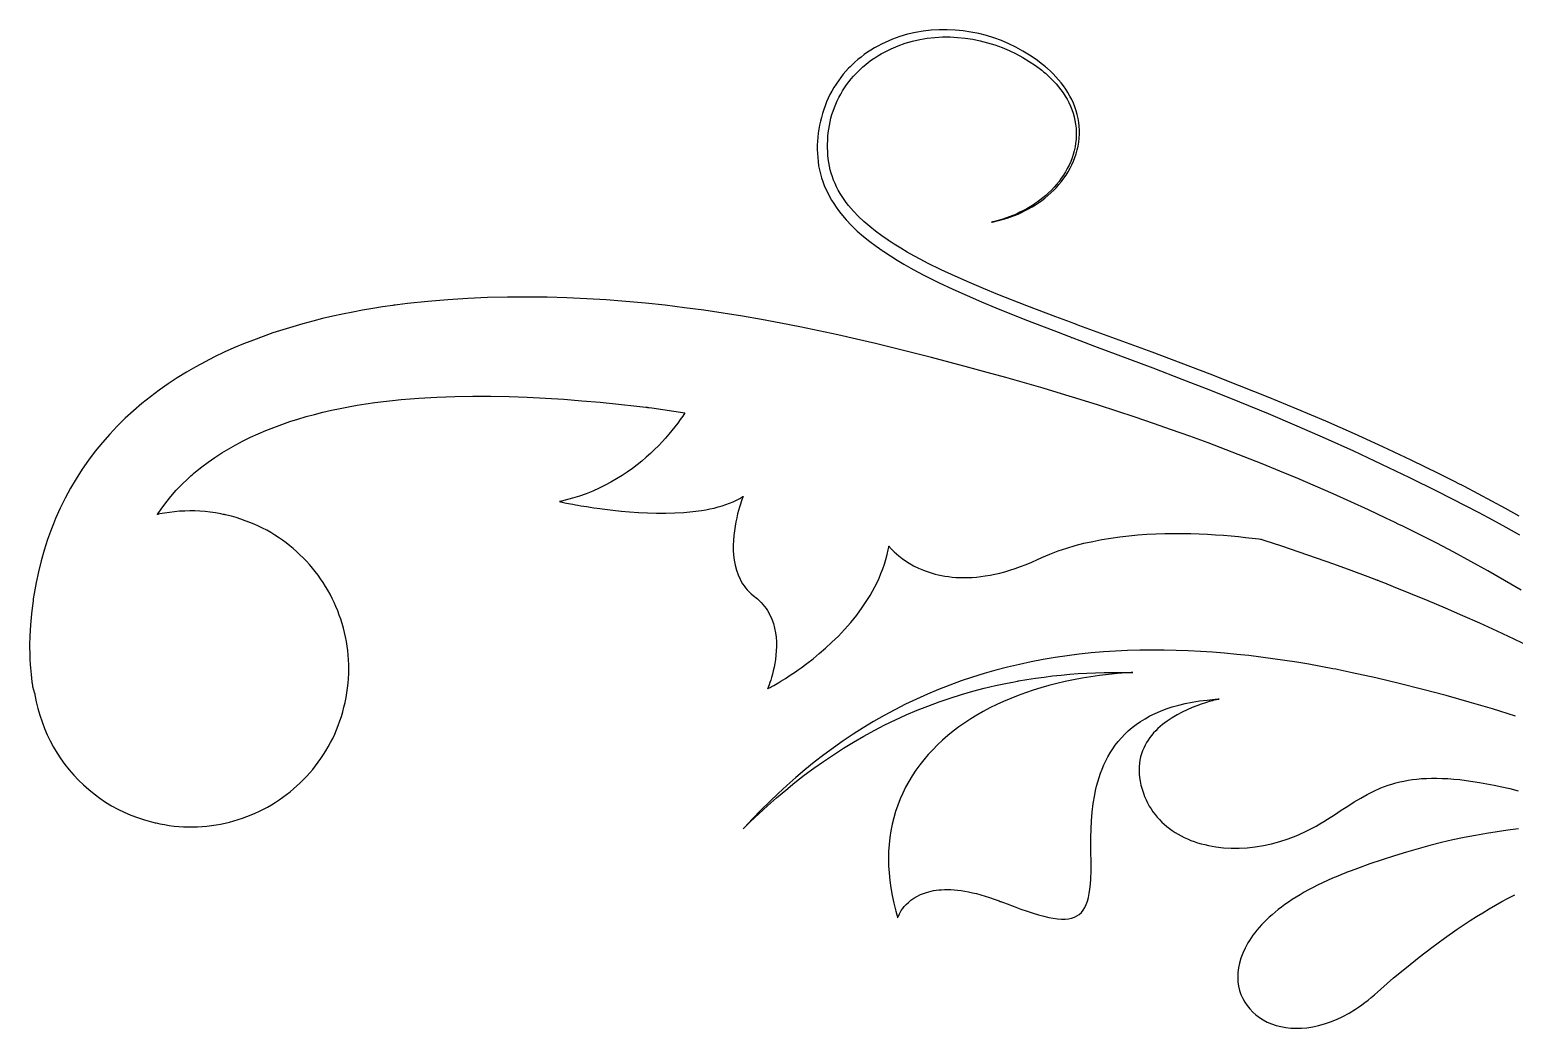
# Model space of a CAD drawing. Extents: x -44.4 to 47.9, y -29.2 to 34.4.
# Drawn here: x -44.42 to -21.34, y -14.7 to 0.83 of the extents above; entities that cross this region are included whole.
import ezdxf

# ---------------------------------------------------------------- set-up
doc = ezdxf.new("R2010")
doc.units = 0
doc.header["$MEASUREMENT"] = 0
doc.layers.add('LAYER_1', color=18, linetype='CONTINUOUS')

msp = doc.modelspace()

# ---------------------------------------------------------------- linework, layer by layer
at = {"layer": 'LAYER_1'}
for points in [[(-21.26, -6.733), (-21.472, -6.614), (-21.685, -6.497), (-21.899, -6.383), (-22.112, -6.27), (-22.139, -6.256), (-22.152, -6.249), (-22.156, -6.247), (-22.163, -6.244), (-22.176, -6.237), (-22.284, -6.181), (-22.502, -6.072), (-22.939, -5.859), (-23.379, -5.652), (-23.821, -5.451), (-24.266, -5.256), (-24.712, -5.067), (-25.161, -4.883), (-25.61, -4.703), (-26.062, -4.526), (-26.514, -4.354), (-26.968, -4.184), (-27.877, -3.848), (-28.105, -3.765), (-28.133, -3.754), (-28.141, -3.752), (-28.146, -3.75), (-28.153, -3.747), (-28.182, -3.737), (-28.238, -3.716), (-28.463, -3.632), (-28.913, -3.461), (-29.363, -3.285), (-29.586, -3.194), (-29.807, -3.1), (-30.027, -3.002), (-30.245, -2.901), (-30.46, -2.795), (-30.565, -2.74), (-30.67, -2.683), (-30.774, -2.625), (-30.876, -2.565), (-30.976, -2.503), (-31.026, -2.471), (-31.051, -2.455), (-31.063, -2.447), (-31.069, -2.443), (-31.073, -2.441), (-31.171, -2.373), (-31.266, -2.302), (-31.358, -2.229), (-31.447, -2.152), (-31.532, -2.072), (-31.612, -1.988), (-31.687, -1.901), (-31.722, -1.855), (-31.756, -1.808), (-31.788, -1.761), (-31.818, -1.712), (-31.846, -1.662), (-31.872, -1.611), (-31.896, -1.56), (-31.918, -1.507), (-31.938, -1.454), (-31.956, -1.399), (-31.971, -1.344), (-31.984, -1.288), (-31.994, -1.232), (-32.002, -1.176), (-32.007, -1.119), (-32.011, -1.062), (-32.013, -1.004), (-32.013, -0.946), (-32.011, -0.888), (-32.007, -0.83), (-32.001, -0.772), (-31.994, -0.714), (-31.984, -0.657), (-31.973, -0.6), (-31.96, -0.544), (-31.944, -0.488), (-31.927, -0.433), (-31.907, -0.379), (-31.885, -0.325), (-31.862, -0.272), (-31.837, -0.221), (-31.809, -0.17), (-31.78, -0.12), (-31.75, -0.072), (-31.717, -0.024), (-31.683, 0.022), (-31.647, 0.067), (-31.609, 0.111), (-31.57, 0.154), (-31.549, 0.175), (-31.508, 0.216), (-31.465, 0.255), (-31.42, 0.293), (-31.375, 0.329), (-31.328, 0.363), (-31.28, 0.396), (-31.231, 0.428), (-31.181, 0.457), (-31.13, 0.486), (-31.025, 0.537), (-30.917, 0.583), (-30.806, 0.622), (-30.693, 0.654), (-30.578, 0.68), (-30.462, 0.7), (-30.345, 0.713), (-30.227, 0.72), (-30.109, 0.72), (-29.991, 0.714), (-29.873, 0.702), (-29.756, 0.684), (-29.64, 0.66), (-29.525, 0.631), (-29.411, 0.596), (-29.3, 0.556), (-29.19, 0.51), (-29.083, 0.459), (-28.978, 0.402), (-28.877, 0.341), (-28.778, 0.274), (-28.684, 0.203), (-28.66, 0.185), (-28.649, 0.175), (-28.626, 0.156), (-28.582, 0.117), (-28.54, 0.076), (-28.498, 0.034), (-28.459, -0.009), (-28.421, -0.055), (-28.385, -0.101), (-28.351, -0.149), (-28.319, -0.198), (-28.289, -0.249), (-28.262, -0.301), (-28.237, -0.354), (-28.215, -0.408), (-28.196, -0.464), (-28.179, -0.521), (-28.166, -0.579), (-28.156, -0.637), (-28.15, -0.696), (-28.146, -0.755), (-28.146, -0.814), (-28.15, -0.873), (-28.156, -0.932), (-28.165, -0.991), (-28.178, -1.049), (-28.193, -1.106), (-28.212, -1.162), (-28.233, -1.218), (-28.258, -1.272), (-28.285, -1.325), (-28.314, -1.377), (-28.345, -1.428), (-28.379, -1.478), (-28.414, -1.526), (-28.452, -1.572), (-28.492, -1.617), (-28.533, -1.661), (-28.576, -1.703), (-28.62, -1.743), (-28.666, -1.782), (-28.714, -1.819), (-28.813, -1.888), (-28.864, -1.92), (-28.916, -1.951), (-28.968, -1.98), (-29.022, -2.007), (-29.077, -2.033), (-29.132, -2.057), (-29.188, -2.079), (-29.245, -2.099), (-29.303, -2.118), (-29.361, -2.134), (-29.419, -2.149), (-29.449, -2.156), (-29.463, -2.159), (-29.466, -2.16), (-29.462, -2.159), (-29.455, -2.158), (-29.337, -2.131), (-29.221, -2.097), (-29.164, -2.078), (-29.107, -2.056), (-29.051, -2.033), (-28.996, -2.008), (-28.941, -1.981), (-28.887, -1.953), (-28.834, -1.923), (-28.782, -1.891), (-28.731, -1.857), (-28.682, -1.822), (-28.634, -1.785), (-28.587, -1.747), (-28.541, -1.706), (-28.497, -1.664), (-28.455, -1.62), (-28.415, -1.574), (-28.376, -1.527), (-28.339, -1.478), (-28.305, -1.428), (-28.272, -1.375), (-28.242, -1.322), (-28.214, -1.266), (-28.188, -1.21), (-28.166, -1.153), (-28.146, -1.095), (-28.13, -1.036), (-28.117, -0.976), (-28.107, -0.915), (-28.1, -0.854), (-28.096, -0.792), (-28.096, -0.731), (-28.099, -0.669), (-28.106, -0.608), (-28.116, -0.548), (-28.13, -0.487), (-28.147, -0.428), (-28.167, -0.369), (-28.19, -0.311), (-28.216, -0.254), (-28.244, -0.199), (-28.275, -0.145), (-28.308, -0.093), (-28.344, -0.042), (-28.382, 0.007), (-28.421, 0.055), (-28.462, 0.101), (-28.505, 0.145), (-28.549, 0.187), (-28.594, 0.228), (-28.605, 0.238), (-28.608, 0.241), (-28.613, 0.244), (-28.624, 0.254), (-28.672, 0.293), (-28.77, 0.368), (-28.872, 0.437), (-28.978, 0.501), (-29.086, 0.561), (-29.197, 0.614), (-29.311, 0.663), (-29.426, 0.705), (-29.544, 0.742), (-29.663, 0.773), (-29.784, 0.797), (-29.906, 0.816), (-30.029, 0.828), (-30.153, 0.833), (-30.276, 0.832), (-30.4, 0.825), (-30.524, 0.811), (-30.646, 0.789), (-30.768, 0.761), (-30.887, 0.726), (-30.946, 0.706), (-31.005, 0.684), (-31.062, 0.661), (-31.119, 0.635), (-31.175, 0.608), (-31.231, 0.579), (-31.285, 0.549), (-31.339, 0.516), (-31.391, 0.482), (-31.442, 0.446), (-31.492, 0.408), (-31.541, 0.368), (-31.589, 0.326), (-31.635, 0.283), (-31.646, 0.272), (-31.652, 0.267), (-31.663, 0.256), (-31.685, 0.233), (-31.727, 0.187), (-31.768, 0.139), (-31.808, 0.09), (-31.845, 0.039), (-31.881, -0.013), (-31.914, -0.066), (-31.946, -0.121), (-31.976, -0.176), (-32.003, -0.233), (-32.029, -0.291), (-32.052, -0.349), (-32.072, -0.409), (-32.091, -0.469), (-32.109, -0.53), (-32.124, -0.591), (-32.137, -0.653), (-32.149, -0.715), (-32.158, -0.777), (-32.164, -0.839), (-32.169, -0.902), (-32.172, -0.965), (-32.172, -1.028), (-32.17, -1.091), (-32.166, -1.155), (-32.16, -1.219), (-32.152, -1.282), (-32.14, -1.345), (-32.125, -1.407), (-32.107, -1.468), (-32.087, -1.528), (-32.064, -1.588), (-32.039, -1.647), (-32.011, -1.705), (-31.982, -1.762), (-31.95, -1.818), (-31.917, -1.872), (-31.881, -1.925), (-31.844, -1.977), (-31.806, -2.027), (-31.725, -2.122), (-31.639, -2.213), (-31.55, -2.299), (-31.456, -2.381), (-31.358, -2.459), (-31.258, -2.534), (-31.207, -2.57), (-31.181, -2.588), (-31.175, -2.592), (-31.17, -2.595), (-31.164, -2.6), (-31.138, -2.617), (-31.035, -2.684), (-30.931, -2.75), (-30.826, -2.813), (-30.72, -2.874), (-30.612, -2.933), (-30.504, -2.99), (-30.286, -3.099), (-30.065, -3.203), (-29.843, -3.302), (-29.62, -3.397), (-29.396, -3.49), (-28.945, -3.671), (-28.493, -3.847), (-28.267, -3.934), (-28.238, -3.945), (-28.224, -3.951), (-28.217, -3.954), (-28.202, -3.959), (-28.089, -4.001), (-27.862, -4.086), (-26.957, -4.427), (-26.506, -4.6), (-26.057, -4.775), (-25.609, -4.954), (-25.163, -5.136), (-24.718, -5.325), (-24.277, -5.518), (-23.837, -5.718), (-23.401, -5.922), (-22.966, -6.131), (-22.533, -6.345), (-22.102, -6.564), (-21.889, -6.675), (-21.677, -6.789), (-21.466, -6.904), (-21.256, -7.021)], [(-21.229, -7.882), (-21.488, -7.73), (-21.749, -7.581), (-22.011, -7.436), (-22.276, -7.294), (-22.542, -7.154), (-22.809, -7.018), (-23.078, -6.884), (-23.096, -6.876), (-23.13, -6.859), (-23.197, -6.826), (-23.333, -6.761), (-23.605, -6.633), (-23.877, -6.507), (-24.151, -6.384), (-24.426, -6.263), (-24.703, -6.146), (-24.98, -6.03), (-25.258, -5.917), (-25.537, -5.807), (-25.817, -5.699), (-26.098, -5.593), (-26.38, -5.49), (-26.663, -5.389), (-26.947, -5.29), (-27.231, -5.194), (-27.516, -5.099), (-27.802, -5.007), (-28.088, -4.917), (-28.375, -4.829), (-28.663, -4.743), (-28.951, -4.659), (-29.24, -4.577), (-29.529, -4.496), (-29.818, -4.418), (-30.399, -4.266), (-30.979, -4.12), (-31.27, -4.049), (-31.562, -3.98), (-31.855, -3.914), (-32.149, -3.85), (-32.444, -3.789), (-32.741, -3.73), (-33.038, -3.675), (-33.337, -3.624), (-33.636, -3.575), (-33.937, -3.531), (-34.238, -3.49), (-34.54, -3.453), (-34.844, -3.421), (-35.148, -3.393), (-35.453, -3.369), (-35.758, -3.35), (-36.065, -3.337), (-36.372, -3.328), (-36.68, -3.324), (-36.989, -3.327), (-37.298, -3.334), (-37.608, -3.348), (-37.919, -3.368), (-38.23, -3.393), (-38.542, -3.426), (-38.698, -3.444), (-38.737, -3.449), (-38.747, -3.45), (-38.75, -3.451), (-38.755, -3.452), (-38.774, -3.454), (-38.93, -3.477), (-39.085, -3.503), (-39.241, -3.53), (-39.396, -3.559), (-39.552, -3.59), (-39.707, -3.624), (-39.863, -3.66), (-40.018, -3.699), (-40.172, -3.741), (-40.327, -3.785), (-40.481, -3.832), (-40.635, -3.882), (-40.788, -3.936), (-40.94, -3.993), (-41.092, -4.053), (-41.243, -4.116), (-41.394, -4.184), (-41.543, -4.255), (-41.691, -4.33), (-41.837, -4.409), (-41.982, -4.493), (-42.125, -4.581), (-42.266, -4.674), (-42.405, -4.771), (-42.541, -4.874), (-42.674, -4.981), (-42.805, -5.093), (-42.932, -5.209), (-43.055, -5.33), (-43.174, -5.456), (-43.288, -5.586), (-43.398, -5.721), (-43.503, -5.86), (-43.602, -6.003), (-43.697, -6.149), (-43.785, -6.299), (-43.868, -6.453), (-43.945, -6.61), (-44.015, -6.769), (-44.048, -6.85), (-44.079, -6.931), (-44.139, -7.095), (-44.193, -7.26), (-44.241, -7.427), (-44.282, -7.595), (-44.318, -7.764), (-44.348, -7.934), (-44.361, -8.019), (-44.364, -8.041), (-44.365, -8.051), (-44.366, -8.056), (-44.369, -8.078), (-44.388, -8.25), (-44.405, -8.423), (-44.416, -8.598), (-44.417, -8.642), (-44.418, -8.687), (-44.418, -8.775), (-44.417, -8.861), (-44.415, -8.949), (-44.41, -9.042), (-44.406, -9.091), (-44.402, -9.142), (-44.397, -9.195), (-44.391, -9.251), (-44.39, -9.258), (-44.39, -9.259), (-44.39, -9.259), (-44.389, -9.26), (-44.389, -9.262), (-44.388, -9.271), (-44.386, -9.284), (-44.383, -9.309), (-44.382, -9.317), (-44.382, -9.319), (-44.382, -9.319), (-44.381, -9.326), (-44.372, -9.38), (-44.359, -9.431), (-44.343, -9.482), (-44.341, -9.488), (-44.34, -9.491), (-44.339, -9.492), (-44.339, -9.493), (-44.339, -9.494), (-44.338, -9.498), (-44.336, -9.511), (-44.316, -9.619), (-44.29, -9.724), (-44.261, -9.829), (-44.226, -9.931), (-44.188, -10.032), (-44.145, -10.131), (-44.098, -10.228), (-44.047, -10.323), (-43.992, -10.415), (-43.933, -10.505), (-43.87, -10.592), (-43.803, -10.676), (-43.733, -10.758), (-43.659, -10.836), (-43.581, -10.911), (-43.5, -10.983), (-43.416, -11.051), (-43.329, -11.116), (-43.238, -11.177), (-43.144, -11.234), (-43.048, -11.287), (-42.948, -11.336), (-42.846, -11.38), (-42.74, -11.42), (-42.633, -11.456), (-42.522, -11.486), (-42.466, -11.5), (-42.451, -11.503), (-42.433, -11.507), (-42.396, -11.515), (-42.322, -11.529), (-42.247, -11.54), (-42.173, -11.55), (-42.1, -11.556), (-42.026, -11.561), (-41.953, -11.564), (-41.88, -11.564), (-41.807, -11.562), (-41.735, -11.558), (-41.663, -11.551), (-41.591, -11.543), (-41.52, -11.533), (-41.45, -11.52), (-41.38, -11.506), (-41.311, -11.489), (-41.242, -11.471), (-41.174, -11.45), (-41.107, -11.428), (-41.04, -11.404), (-40.974, -11.378), (-40.91, -11.35), (-40.846, -11.32), (-40.782, -11.288), (-40.72, -11.255), (-40.659, -11.22), (-40.599, -11.183), (-40.54, -11.144), (-40.482, -11.104), (-40.426, -11.062), (-40.37, -11.019), (-40.316, -10.974), (-40.263, -10.927), (-40.211, -10.879), (-40.161, -10.829), (-40.112, -10.778), (-40.064, -10.725), (-40.018, -10.671), (-39.974, -10.615), (-39.931, -10.558), (-39.889, -10.5), (-39.849, -10.44), (-39.811, -10.379), (-39.775, -10.317), (-39.74, -10.253), (-39.707, -10.188), (-39.676, -10.122), (-39.647, -10.055), (-39.62, -9.986), (-39.595, -9.916), (-39.571, -9.846), (-39.55, -9.774), (-39.531, -9.701), (-39.514, -9.627), (-39.499, -9.553), (-39.486, -9.479), (-39.475, -9.405), (-39.467, -9.331), (-39.462, -9.258), (-39.458, -9.184), (-39.457, -9.111), (-39.457, -9.038), (-39.46, -8.966), (-39.465, -8.894), (-39.473, -8.822), (-39.482, -8.751), (-39.493, -8.68), (-39.507, -8.61), (-39.522, -8.541), (-39.54, -8.472), (-39.559, -8.403), (-39.58, -8.336), (-39.604, -8.269), (-39.629, -8.203), (-39.656, -8.138), (-39.684, -8.073), (-39.715, -8.01), (-39.747, -7.947), (-39.782, -7.885), (-39.818, -7.825), (-39.855, -7.765), (-39.895, -7.707), (-39.935, -7.649), (-39.978, -7.593), (-40.022, -7.538), (-40.068, -7.485), (-40.116, -7.432), (-40.164, -7.381), (-40.215, -7.331), (-40.267, -7.283), (-40.32, -7.236), (-40.375, -7.191), (-40.431, -7.147), (-40.489, -7.105), (-40.548, -7.064), (-40.608, -7.025), (-40.67, -6.988), (-40.733, -6.952), (-40.797, -6.918), (-40.862, -6.886), (-40.929, -6.856), (-40.996, -6.828), (-41.065, -6.802), (-41.135, -6.777), (-41.207, -6.755), (-41.279, -6.734), (-41.352, -6.716), (-41.371, -6.712), (-41.374, -6.711), (-41.375, -6.711), (-41.378, -6.71), (-41.388, -6.708), (-41.408, -6.704), (-41.448, -6.695), (-41.529, -6.681), (-41.61, -6.669), (-41.69, -6.66), (-41.77, -6.654), (-41.85, -6.651), (-41.929, -6.65), (-42.008, -6.652), (-42.087, -6.656), (-42.165, -6.663), (-42.242, -6.673), (-42.32, -6.684), (-42.396, -6.698), (-42.415, -6.702), (-42.425, -6.704), (-42.429, -6.705), (-42.431, -6.705), (-42.429, -6.703), (-42.412, -6.677), (-42.376, -6.625), (-42.302, -6.524), (-42.222, -6.425), (-42.138, -6.33), (-42.05, -6.238), (-41.958, -6.149), (-41.911, -6.106), (-41.886, -6.084), (-41.874, -6.074), (-41.871, -6.071), (-41.87, -6.07), (-41.864, -6.065), (-41.84, -6.045), (-41.742, -5.966), (-41.641, -5.89), (-41.538, -5.818), (-41.432, -5.749), (-41.323, -5.684), (-41.212, -5.621), (-41.098, -5.561), (-40.983, -5.504), (-40.865, -5.45), (-40.745, -5.399), (-40.623, -5.351), (-40.5, -5.305), (-40.374, -5.262), (-40.247, -5.222), (-40.119, -5.184), (-39.989, -5.149), (-39.858, -5.116), (-39.726, -5.085), (-39.593, -5.057), (-39.459, -5.031), (-39.324, -5.007), (-39.189, -4.985), (-39.053, -4.966), (-38.916, -4.948), (-38.779, -4.933), (-38.642, -4.919), (-38.504, -4.907), (-38.366, -4.897), (-38.088, -4.882), (-37.809, -4.872), (-37.528, -4.867), (-37.247, -4.868), (-36.965, -4.873), (-36.682, -4.882), (-36.399, -4.896), (-36.115, -4.914), (-35.831, -4.936), (-35.547, -4.961), (-35.263, -4.989), (-34.979, -5.02), (-34.838, -5.036), (-34.82, -5.039), (-34.811, -5.04), (-34.807, -5.04), (-34.805, -5.04), (-34.799, -5.041), (-34.789, -5.042), (-34.746, -5.048), (-34.573, -5.071), (-34.231, -5.123), (-34.265, -5.175), (-34.303, -5.228), (-34.343, -5.284), (-34.386, -5.341), (-34.432, -5.398), (-34.48, -5.457), (-34.531, -5.517), (-34.585, -5.577), (-34.643, -5.637), (-34.703, -5.697), (-34.765, -5.757), (-34.831, -5.816), (-34.9, -5.875), (-34.973, -5.933), (-35.048, -5.99), (-35.126, -6.046), (-35.208, -6.1), (-35.292, -6.153), (-35.38, -6.203), (-35.472, -6.252), (-35.566, -6.298), (-35.664, -6.341), (-35.766, -6.382), (-35.87, -6.419), (-35.979, -6.453), (-36.09, -6.484), (-36.148, -6.498), (-36.177, -6.505), (-36.179, -6.505), (-36.179, -6.505), (-36.179, -6.505), (-36.179, -6.505), (-36.175, -6.506), (-36.167, -6.508), (-36.155, -6.511), (-36.139, -6.514), (-36.12, -6.518), (-36.097, -6.523), (-36.071, -6.528), (-36.041, -6.534), (-36.009, -6.54), (-35.973, -6.547), (-35.934, -6.554), (-35.893, -6.561), (-35.849, -6.569), (-35.802, -6.576), (-35.753, -6.584), (-35.702, -6.592), (-35.649, -6.6), (-35.593, -6.608), (-35.477, -6.624), (-35.353, -6.639), (-35.224, -6.652), (-35.091, -6.664), (-34.954, -6.674), (-34.814, -6.681), (-34.672, -6.685), (-34.529, -6.685), (-34.387, -6.682), (-34.246, -6.674), (-34.108, -6.661), (-33.972, -6.643), (-33.906, -6.632), (-33.841, -6.619), (-33.777, -6.605), (-33.715, -6.589), (-33.654, -6.571), (-33.595, -6.552), (-33.538, -6.531), (-33.482, -6.508), (-33.429, -6.484), (-33.378, -6.457), (-33.329, -6.428), (-33.326, -6.426), (-33.325, -6.426), (-33.325, -6.426), (-33.325, -6.426), (-33.325, -6.426), (-33.327, -6.43), (-33.329, -6.435), (-33.332, -6.442), (-33.335, -6.452), (-33.339, -6.463), (-33.344, -6.476), (-33.355, -6.508), (-33.368, -6.547), (-33.382, -6.591), (-33.396, -6.642), (-33.411, -6.697), (-33.425, -6.757), (-33.439, -6.822), (-33.451, -6.889), (-33.462, -6.96), (-33.47, -7.033), (-33.476, -7.108), (-33.479, -7.185), (-33.479, -7.262), (-33.474, -7.34), (-33.464, -7.417), (-33.45, -7.494), (-33.43, -7.569), (-33.405, -7.643), (-33.372, -7.714), (-33.354, -7.749), (-33.333, -7.783), (-33.311, -7.816), (-33.287, -7.848), (-33.261, -7.879), (-33.233, -7.909), (-33.202, -7.938), (-33.17, -7.966), (-33.103, -8.019), (-33.072, -8.048), (-33.044, -8.076), (-33.017, -8.106), (-32.992, -8.137), (-32.969, -8.168), (-32.948, -8.2), (-32.911, -8.266), (-32.88, -8.334), (-32.855, -8.403), (-32.837, -8.474), (-32.823, -8.545), (-32.814, -8.616), (-32.809, -8.687), (-32.808, -8.757), (-32.81, -8.827), (-32.816, -8.894), (-32.823, -8.96), (-32.833, -9.022), (-32.845, -9.082), (-32.857, -9.139), (-32.87, -9.191), (-32.883, -9.239), (-32.896, -9.283), (-32.909, -9.321), (-32.92, -9.353), (-32.929, -9.379), (-32.937, -9.398), (-32.94, -9.405), (-32.942, -9.41), (-32.943, -9.414), (-32.944, -9.415), (-32.942, -9.414), (-32.938, -9.412), (-32.93, -9.408), (-32.92, -9.402), (-32.906, -9.395), (-32.889, -9.386), (-32.87, -9.375), (-32.848, -9.363), (-32.824, -9.349), (-32.797, -9.334), (-32.768, -9.316), (-32.737, -9.297), (-32.704, -9.277), (-32.669, -9.255), (-32.632, -9.231), (-32.593, -9.206), (-32.553, -9.179), (-32.511, -9.151), (-32.469, -9.121), (-32.424, -9.09), (-32.333, -9.022), (-32.239, -8.949), (-32.141, -8.87), (-32.043, -8.784), (-31.944, -8.693), (-31.845, -8.596), (-31.748, -8.494), (-31.652, -8.386), (-31.56, -8.272), (-31.473, -8.153), (-31.431, -8.092), (-31.39, -8.029), (-31.351, -7.965), (-31.313, -7.899), (-31.278, -7.833), (-31.244, -7.765), (-31.212, -7.695), (-31.182, -7.625), (-31.154, -7.553), (-31.129, -7.48), (-31.106, -7.405), (-31.086, -7.33), (-31.069, -7.253), (-31.061, -7.214), (-31.059, -7.204), (-31.058, -7.199), (-31.058, -7.197), (-31.058, -7.197), (-31.058, -7.198), (-31.057, -7.199), (-31.054, -7.202), (-31.05, -7.208), (-31.044, -7.214), (-31.037, -7.223), (-31.028, -7.233), (-31.018, -7.244), (-31.006, -7.256), (-30.993, -7.27), (-30.978, -7.284), (-30.943, -7.316), (-30.903, -7.351), (-30.855, -7.388), (-30.802, -7.426), (-30.742, -7.464), (-30.675, -7.502), (-30.601, -7.538), (-30.521, -7.573), (-30.479, -7.589), (-30.434, -7.604), (-30.388, -7.619), (-30.34, -7.632), (-30.291, -7.644), (-30.24, -7.655), (-30.187, -7.664), (-30.132, -7.672), (-30.076, -7.679), (-30.017, -7.684), (-29.957, -7.687), (-29.896, -7.688), (-29.832, -7.687), (-29.767, -7.684), (-29.699, -7.679), (-29.63, -7.671), (-29.56, -7.661), (-29.487, -7.649), (-29.412, -7.634), (-29.336, -7.616), (-29.258, -7.595), (-29.178, -7.572), (-29.096, -7.545), (-29.012, -7.515), (-28.926, -7.482), (-28.839, -7.446), (-28.749, -7.406), (-28.727, -7.396), (-28.711, -7.389), (-28.68, -7.374), (-28.555, -7.321), (-28.426, -7.273), (-28.295, -7.229), (-28.161, -7.189), (-28.026, -7.154), (-27.888, -7.124), (-27.75, -7.097), (-27.61, -7.073), (-27.47, -7.054), (-27.33, -7.037), (-27.189, -7.024), (-27.049, -7.014), (-26.91, -7.007), (-26.771, -7.002), (-26.634, -7), (-26.499, -7), (-26.365, -7.003), (-26.234, -7.007), (-26.105, -7.013), (-25.98, -7.02), (-25.858, -7.029), (-25.739, -7.039), (-25.625, -7.049), (-25.514, -7.061), (-25.409, -7.073), (-25.308, -7.086), (-25.284, -7.089), (-25.272, -7.091), (-25.262, -7.093), (-25.228, -7.104), (-24.956, -7.194), (-24.686, -7.286), (-24.416, -7.379), (-24.147, -7.474), (-23.879, -7.571), (-23.613, -7.67), (-23.48, -7.72), (-23.472, -7.723), (-23.466, -7.725), (-23.458, -7.728), (-23.424, -7.742), (-23.356, -7.769), (-23.22, -7.823), (-22.949, -7.932), (-22.679, -8.044), (-22.41, -8.158), (-22.142, -8.274), (-21.875, -8.393), (-21.609, -8.514), (-21.345, -8.638), (-21.082, -8.764)], [(-21.316, -9.841), (-21.674, -9.73), (-22.035, -9.624), (-22.396, -9.523), (-22.76, -9.426), (-23.124, -9.334), (-23.491, -9.247), (-23.859, -9.166), (-24.043, -9.127), (-24.089, -9.117), (-24.113, -9.113), (-24.159, -9.104), (-24.344, -9.068), (-24.53, -9.035), (-24.716, -9.004), (-24.903, -8.975), (-25.09, -8.948), (-25.277, -8.923), (-25.464, -8.901), (-25.652, -8.881), (-25.84, -8.864), (-26.028, -8.849), (-26.216, -8.837), (-26.404, -8.828), (-26.592, -8.821), (-26.781, -8.816), (-26.97, -8.815), (-27.159, -8.817), (-27.348, -8.822), (-27.537, -8.831), (-27.725, -8.843), (-27.913, -8.859), (-28.101, -8.878), (-28.288, -8.902), (-28.475, -8.929), (-28.661, -8.96), (-28.846, -8.996), (-29.031, -9.036), (-29.214, -9.079), (-29.397, -9.126), (-29.578, -9.178), (-29.757, -9.234), (-29.935, -9.294), (-30.112, -9.358), (-30.287, -9.427), (-30.46, -9.499), (-30.632, -9.576), (-30.801, -9.657), (-30.969, -9.742), (-31.134, -9.831), (-31.297, -9.924), (-31.458, -10.021), (-31.615, -10.122), (-31.77, -10.226), (-31.922, -10.334), (-32.072, -10.444), (-32.22, -10.558), (-32.364, -10.676), (-32.507, -10.796), (-32.646, -10.918), (-32.783, -11.044), (-32.918, -11.172), (-33.049, -11.303), (-33.179, -11.436), (-33.305, -11.572), (-33.32, -11.589), (-33.324, -11.593), (-33.326, -11.595), (-33.324, -11.593), (-33.316, -11.585), (-33.283, -11.552), (-33.216, -11.487), (-33.082, -11.36), (-32.945, -11.234), (-32.805, -11.112), (-32.664, -10.992), (-32.52, -10.876), (-32.374, -10.762), (-32.225, -10.652), (-32.074, -10.545), (-31.922, -10.441), (-31.766, -10.341), (-31.609, -10.244), (-31.45, -10.151), (-31.288, -10.063), (-31.124, -9.979), (-30.959, -9.899), (-30.791, -9.823), (-30.622, -9.751), (-30.452, -9.684), (-30.28, -9.62), (-30.106, -9.561), (-29.931, -9.506), (-29.755, -9.455), (-29.578, -9.408), (-29.4, -9.366), (-29.222, -9.328), (-29.132, -9.311), (-29.087, -9.303), (-29.064, -9.299), (-29.053, -9.297), (-29.045, -9.295), (-28.913, -9.272), (-28.78, -9.252), (-28.647, -9.233), (-28.514, -9.217), (-28.381, -9.203), (-28.248, -9.191), (-28.114, -9.181), (-27.98, -9.173), (-27.846, -9.167), (-27.712, -9.163), (-27.578, -9.161), (-27.31, -9.161), (-27.277, -9.162), (-27.268, -9.162), (-27.267, -9.162), (-27.276, -9.163), (-27.294, -9.164), (-27.366, -9.168), (-27.507, -9.179), (-27.647, -9.193), (-27.785, -9.21), (-27.921, -9.229), (-28.056, -9.251), (-28.188, -9.276), (-28.318, -9.303), (-28.446, -9.333), (-28.571, -9.365), (-28.695, -9.4), (-28.816, -9.438), (-28.934, -9.478), (-29.05, -9.52), (-29.164, -9.565), (-29.275, -9.613), (-29.383, -9.662), (-29.488, -9.714), (-29.591, -9.769), (-29.691, -9.826), (-29.787, -9.885), (-29.881, -9.947), (-29.972, -10.01), (-30.06, -10.076), (-30.144, -10.145), (-30.225, -10.215), (-30.303, -10.288), (-30.378, -10.363), (-30.449, -10.44), (-30.516, -10.519), (-30.58, -10.6), (-30.64, -10.683), (-30.697, -10.769), (-30.75, -10.856), (-30.799, -10.946), (-30.844, -11.037), (-30.885, -11.13), (-30.922, -11.225), (-30.955, -11.323), (-30.984, -11.422), (-31.008, -11.523), (-31.029, -11.626), (-31.045, -11.73), (-31.056, -11.837), (-31.063, -11.945), (-31.066, -12.055), (-31.064, -12.167), (-31.057, -12.28), (-31.046, -12.395), (-31.03, -12.512), (-31.009, -12.63), (-30.983, -12.75), (-30.952, -12.872), (-30.934, -12.933), (-30.925, -12.964), (-30.923, -12.972), (-30.921, -12.976), (-30.921, -12.977), (-30.921, -12.977), (-30.921, -12.976), (-30.919, -12.969), (-30.914, -12.957), (-30.907, -12.94), (-30.896, -12.918), (-30.883, -12.893), (-30.866, -12.865), (-30.845, -12.835), (-30.82, -12.803), (-30.791, -12.771), (-30.757, -12.738), (-30.718, -12.705), (-30.673, -12.674), (-30.624, -12.644), (-30.568, -12.617), (-30.507, -12.592), (-30.473, -12.582), (-30.439, -12.572), (-30.402, -12.563), (-30.364, -12.555), (-30.324, -12.549), (-30.282, -12.544), (-30.239, -12.541), (-30.194, -12.539), (-30.146, -12.538), (-30.097, -12.539), (-30.046, -12.542), (-29.993, -12.547), (-29.938, -12.554), (-29.881, -12.563), (-29.822, -12.574), (-29.76, -12.587), (-29.697, -12.602), (-29.631, -12.619), (-29.563, -12.639), (-29.493, -12.662), (-29.421, -12.687), (-29.346, -12.715), (-29.327, -12.722), (-29.317, -12.726), (-29.309, -12.729), (-29.28, -12.74), (-29.223, -12.762), (-29.113, -12.803), (-29.009, -12.841), (-28.911, -12.875), (-28.818, -12.905), (-28.731, -12.931), (-28.65, -12.953), (-28.574, -12.971), (-28.503, -12.984), (-28.436, -12.993), (-28.375, -12.998), (-28.318, -12.998), (-28.266, -12.993), (-28.218, -12.983), (-28.175, -12.969), (-28.135, -12.949), (-28.099, -12.925), (-28.067, -12.895), (-28.038, -12.86), (-28.013, -12.819), (-27.991, -12.773), (-27.973, -12.721), (-27.957, -12.664), (-27.944, -12.601), (-27.933, -12.532), (-27.925, -12.457), (-27.919, -12.376), (-27.918, -12.332), (-27.916, -12.287), (-27.916, -12.239), (-27.916, -12.189), (-27.916, -12.138), (-27.917, -12.084), (-27.918, -11.971), (-27.919, -11.853), (-27.918, -11.729), (-27.915, -11.601), (-27.909, -11.47), (-27.898, -11.336), (-27.882, -11.201), (-27.859, -11.065), (-27.846, -10.998), (-27.83, -10.93), (-27.812, -10.863), (-27.792, -10.796), (-27.77, -10.73), (-27.745, -10.664), (-27.717, -10.599), (-27.687, -10.536), (-27.655, -10.473), (-27.619, -10.411), (-27.58, -10.35), (-27.539, -10.291), (-27.493, -10.234), (-27.445, -10.178), (-27.393, -10.123), (-27.337, -10.071), (-27.278, -10.02), (-27.215, -9.972), (-27.147, -9.925), (-27.076, -9.881), (-27, -9.839), (-26.92, -9.8), (-26.836, -9.764), (-26.747, -9.73), (-26.653, -9.699), (-26.554, -9.671), (-26.451, -9.646), (-26.342, -9.625), (-26.228, -9.606), (-26.109, -9.591), (-25.984, -9.58), (-25.952, -9.578), (-25.936, -9.577), (-25.928, -9.576), (-25.924, -9.576), (-25.923, -9.576), (-25.923, -9.576), (-25.926, -9.577), (-25.933, -9.578), (-25.942, -9.58), (-25.954, -9.583), (-25.969, -9.586), (-25.987, -9.59), (-26.007, -9.595), (-26.029, -9.601), (-26.053, -9.608), (-26.079, -9.615), (-26.107, -9.624), (-26.137, -9.633), (-26.202, -9.654), (-26.271, -9.679), (-26.344, -9.708), (-26.421, -9.741), (-26.499, -9.778), (-26.578, -9.82), (-26.656, -9.867), (-26.733, -9.918), (-26.807, -9.974), (-26.877, -10.036), (-26.911, -10.069), (-26.943, -10.103), (-26.973, -10.139), (-27.002, -10.176), (-27.029, -10.214), (-27.054, -10.254), (-27.077, -10.295), (-27.098, -10.338), (-27.116, -10.382), (-27.132, -10.428), (-27.145, -10.476), (-27.156, -10.525), (-27.163, -10.575), (-27.168, -10.628), (-27.169, -10.681), (-27.167, -10.737), (-27.162, -10.794), (-27.153, -10.853), (-27.14, -10.914), (-27.123, -10.976), (-27.102, -11.041), (-27.083, -11.093), (-27.061, -11.143), (-27.037, -11.192), (-27.012, -11.239), (-26.984, -11.284), (-26.954, -11.328), (-26.922, -11.371), (-26.889, -11.411), (-26.854, -11.45), (-26.817, -11.488), (-26.778, -11.524), (-26.738, -11.558), (-26.696, -11.591), (-26.653, -11.622), (-26.608, -11.651), (-26.562, -11.679), (-26.515, -11.705), (-26.466, -11.729), (-26.416, -11.752), (-26.365, -11.773), (-26.312, -11.792), (-26.259, -11.81), (-26.204, -11.826), (-26.149, -11.84), (-26.092, -11.853), (-26.035, -11.864), (-25.977, -11.874), (-25.859, -11.887), (-25.738, -11.894), (-25.615, -11.895), (-25.49, -11.888), (-25.364, -11.874), (-25.236, -11.854), (-25.109, -11.827), (-24.981, -11.793), (-24.854, -11.751), (-24.727, -11.703), (-24.602, -11.648), (-24.478, -11.586), (-24.417, -11.552), (-24.357, -11.516), (-24.298, -11.48), (-24.242, -11.445), (-24.133, -11.375), (-24.028, -11.306), (-23.926, -11.24), (-23.825, -11.176), (-23.724, -11.116), (-23.622, -11.059), (-23.518, -11.006), (-23.41, -10.959), (-23.355, -10.937), (-23.298, -10.917), (-23.24, -10.898), (-23.18, -10.881), (-23.118, -10.865), (-23.054, -10.851), (-22.988, -10.839), (-22.92, -10.828), (-22.85, -10.82), (-22.777, -10.813), (-22.702, -10.809), (-22.623, -10.807), (-22.542, -10.807), (-22.457, -10.809), (-22.369, -10.813), (-22.278, -10.82), (-22.183, -10.829), (-22.085, -10.841), (-21.982, -10.856), (-21.876, -10.873), (-21.765, -10.893), (-21.65, -10.915), (-21.531, -10.941), (-21.407, -10.969), (-21.278, -11.001)], [(-21.27, -11.595), (-21.434, -11.615), (-21.6, -11.639), (-21.769, -11.666), (-21.94, -11.696), (-22.113, -11.73), (-22.289, -11.767), (-22.467, -11.809), (-22.647, -11.854), (-22.829, -11.903), (-23.014, -11.956), (-23.2, -12.013), (-23.389, -12.074), (-23.581, -12.139), (-23.774, -12.209), (-23.872, -12.245), (-23.921, -12.264), (-23.933, -12.269), (-23.937, -12.27), (-23.943, -12.272), (-23.953, -12.277), (-23.996, -12.294), (-24.081, -12.328), (-24.162, -12.363), (-24.242, -12.398), (-24.318, -12.434), (-24.393, -12.47), (-24.464, -12.506), (-24.534, -12.543), (-24.601, -12.581), (-24.666, -12.618), (-24.728, -12.656), (-24.788, -12.695), (-24.846, -12.733), (-24.901, -12.772), (-24.954, -12.811), (-25.005, -12.851), (-25.054, -12.89), (-25.101, -12.93), (-25.146, -12.969), (-25.188, -13.009), (-25.228, -13.049), (-25.267, -13.089), (-25.303, -13.129), (-25.337, -13.17), (-25.369, -13.21), (-25.4, -13.25), (-25.428, -13.29), (-25.454, -13.329), (-25.479, -13.369), (-25.501, -13.409), (-25.522, -13.448), (-25.558, -13.527), (-25.587, -13.604), (-25.609, -13.681), (-25.624, -13.756), (-25.633, -13.83), (-25.635, -13.902), (-25.632, -13.972), (-25.622, -14.04), (-25.606, -14.106), (-25.585, -14.169), (-25.559, -14.23), (-25.527, -14.288), (-25.49, -14.343), (-25.449, -14.394), (-25.403, -14.443), (-25.352, -14.487), (-25.297, -14.528), (-25.238, -14.565), (-25.176, -14.598), (-25.109, -14.626), (-25.04, -14.65), (-24.967, -14.669), (-24.89, -14.683), (-24.811, -14.692), (-24.73, -14.696), (-24.645, -14.694), (-24.559, -14.687), (-24.47, -14.673), (-24.38, -14.654), (-24.287, -14.628), (-24.193, -14.596), (-24.098, -14.557), (-24.002, -14.511), (-23.905, -14.458), (-23.806, -14.398), (-23.757, -14.365), (-23.708, -14.331), (-23.658, -14.294), (-23.609, -14.256), (-23.559, -14.215), (-23.509, -14.173), (-23.41, -14.085), (-23.212, -13.913), (-23.014, -13.748), (-22.816, -13.589), (-22.618, -13.437), (-22.42, -13.292), (-22.222, -13.153), (-22.024, -13.022), (-21.925, -12.959), (-21.826, -12.898), (-21.727, -12.839), (-21.628, -12.781), (-21.529, -12.726), (-21.429, -12.673), (-21.33, -12.621)]]:
    msp.add_lwpolyline(points, dxfattribs=at)

doc.saveas('drawing.dxf')
